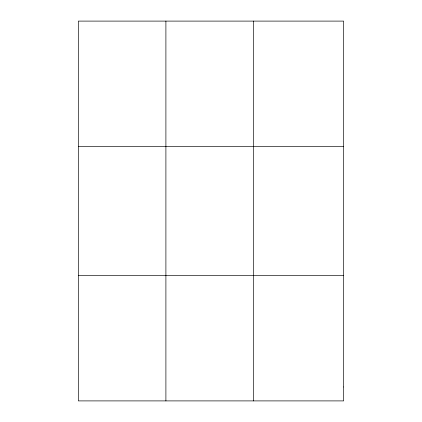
<?xml version="1.0" encoding="UTF-8"?>
<svg xmlns="http://www.w3.org/2000/svg" width="422" height="422" viewBox="0 0 422 422"><rect width="100%" height="100%" fill="white"/><g stroke="black" fill="none" stroke-linecap="round" stroke-linejoin="round"><path stroke-width="0.63" d="M165.899 400.9L165.899 21.1M253.448 400.9L253.448 21.1M78.35 146.434L343.65 146.434M78.35 275.566L343.65 275.566M343.65 386.974L343.65 400.9L78.35 400.9L78.35 21.1L343.65 21.1L343.65 386.974"/></g></svg>
